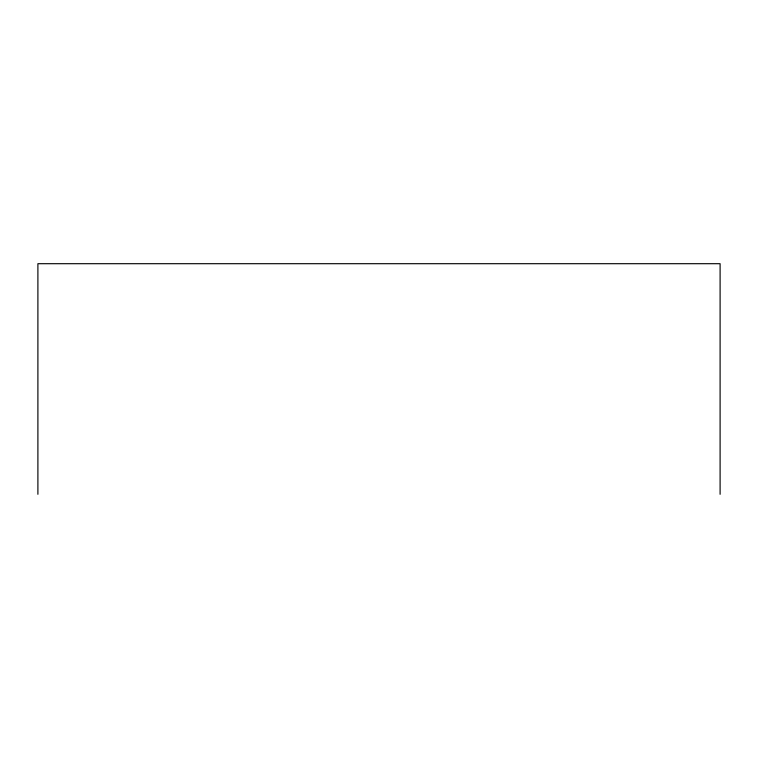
<?xml version="1.0" encoding="UTF-8"?>
<svg xmlns="http://www.w3.org/2000/svg" width="758" height="758" viewBox="0 0 758 758"><rect width="100%" height="100%" fill="white"/><g stroke="black" fill="none" stroke-linecap="round" stroke-linejoin="round"><path stroke-width="1.14" d="M720.1 494.301L720.1 263.699L37.9 263.699L37.9 494.301"/></g></svg>
